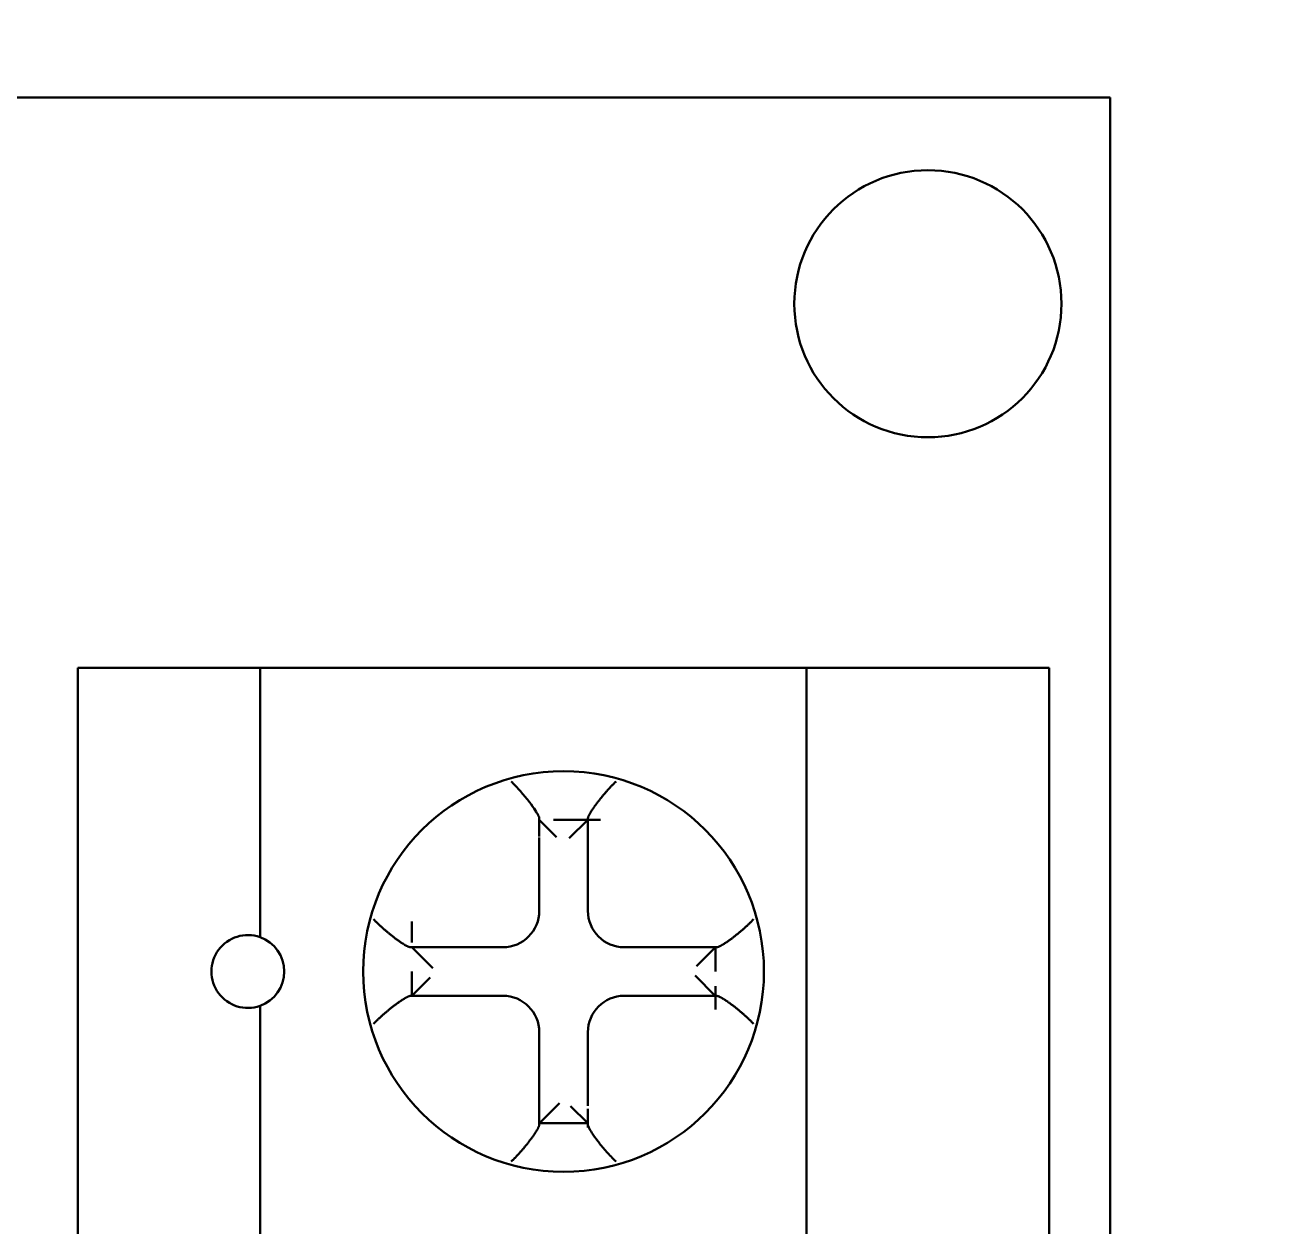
# Model space of a CAD drawing. Header units: millimetres. Extents: x 0 to 841, y 0 to 594.
# Drawn here: x 511.67 to 521.9, y 300.33 to 310.22 of the extents above; entities that cross this region are included whole.
import ezdxf

# ---------------------------------------------------------------- set-up
doc = ezdxf.new("R2010")
doc.units = ezdxf.units.MM
doc.layers.add('Hatch (ISO)', color=7, linetype='Continuous', lineweight=18)
doc.layers.add('Visible (ISO)', color=7, linetype='Continuous', lineweight=50)

msp = doc.modelspace()

# ---------------------------------------------------------------- hatches: boundary and pattern name
at = {"layer": 'Hatch (ISO)'}
h = msp.add_hatch(dxfattribs=at)
h.set_pattern_fill('ANSI31', color=256, scale=25.4, style=0)
h.set_pattern_definition([(45, (0, 0), (-2.245064, 2.245064), [])])
edge = h.paths.add_edge_path()
edge.add_ellipse((416.288, 307.621), major_axis=(-9.758, 2.186), ratio=1, start_angle=270, end_angle=282.6294)
edge.add_line((416.288, 317.621), (382.416, 317.621))
edge.add_ellipse((382.416, 312.621), major_axis=(-5, 0), ratio=1, start_angle=270, end_angle=360)
edge.add_line((377.416, 312.621), (377.416, 210.621))
edge.add_ellipse((382.416, 210.621), major_axis=(0, -5), ratio=1, start_angle=270, end_angle=360)
edge.add_line((382.416, 205.621), (416.288, 205.621))
edge.add_ellipse((416.288, 215.621), major_axis=(10, 0), ratio=1, start_angle=270, end_angle=282.6294)
edge.add_ellipse((445.416, 85.621), major_axis=(120.242, 26.942), ratio=1, start_angle=64.74122, end_angle=90, ccw=False)
edge.add_ellipse((474.544, 215.621), major_axis=(9.758, -2.186), ratio=1, start_angle=270, end_angle=282.6294)
edge.add_line((474.544, 205.621), (558.416, 205.621))
edge.add_ellipse((558.416, 210.621), major_axis=(5, 0), ratio=1, start_angle=270, end_angle=360)
edge.add_line((563.416, 210.621), (563.416, 312.621))
edge.add_ellipse((558.416, 312.621), major_axis=(0, 5), ratio=1, start_angle=270, end_angle=360)
edge.add_line((558.416, 317.621), (474.544, 317.621))
edge.add_ellipse((474.544, 307.621), major_axis=(-10, 0), ratio=1, start_angle=270, end_angle=282.6294)
edge.add_ellipse((445.416, 437.621), major_axis=(-120.242, -26.942), ratio=1, start_angle=64.74122, end_angle=90, ccw=False)
edge = h.paths.add_edge_path(flags=0)
edge.add_line((388.916, 208.621), (388.916, 210.621))
edge.add_ellipse((382.416, 210.621), major_axis=(0, 6.5), ratio=1, start_angle=270, end_angle=363.5049)
edge.add_line((382.019, 217.108), (380.416, 217.108))
edge.add_line((380.416, 217.108), (380.416, 221.814))
edge.add_spline(control_points=[(380.416, 221.814), (380.416, 222.421), (380.5, 223.145), (380.692, 224.324), (380.822, 224.956), (381.036, 226.225), (381.109, 226.863), (381.109, 228.037), (381.036, 228.675), (380.822, 229.944), (380.692, 230.576), (380.5, 231.755), (380.416, 232.479), (380.416, 233.086)], knot_values=[1.346639, 1.346639, 1.346639, 1.346639, 1.528836, 1.528836, 1.705012, 1.705012, 1.881187, 1.881187, 2.057362, 2.057362, 2.233538, 2.233538, 2.415734, 2.415734, 2.415734, 2.415734], degree=3, periodic=0)
edge.add_line((380.416, 233.086), (380.416, 241.621))
edge.add_ellipse((380.416, 244.121), major_axis=(2.5, 0), ratio=1, start_angle=270, end_angle=450)
edge.add_line((380.416, 246.621), (380.416, 276.621))
edge.add_ellipse((380.416, 279.121), major_axis=(2.5, 0), ratio=1, start_angle=270, end_angle=450)
edge.add_line((380.416, 281.621), (380.416, 306.121))
edge.add_line((380.416, 306.121), (382.489, 306.121))
edge.add_ellipse((382.416, 312.621), major_axis=(6.5, 0.073), ratio=1, start_angle=270, end_angle=359.355)
edge.add_line((388.916, 312.621), (388.916, 314.621))
edge.add_line((388.916, 314.621), (416.288, 314.621))
edge.add_ellipse((416.288, 307.621), major_axis=(7, 0), ratio=1, start_angle=77.3706, end_angle=90, ccw=False)
edge.add_ellipse((445.416, 437.621), major_axis=(123.169, -27.598), ratio=1, start_angle=270, end_angle=279.22446)
edge.add_ellipse((445.416, 311.397), major_axis=(-0.223, -7.497), ratio=1, start_angle=270, end_angle=453.4049)
edge.add_ellipse((445.416, 437.621), major_axis=(126.001, 7.497), ratio=1, start_angle=270, end_angle=279.22446)
edge.add_ellipse((474.544, 307.621), major_axis=(6.831, 1.531), ratio=1, start_angle=77.3706, end_angle=90, ccw=False)
edge.add_line((474.544, 314.621), (535.916, 314.621))
edge.add_ellipse((538.416, 314.621), major_axis=(0, -2.5), ratio=1, start_angle=270, end_angle=450)
edge.add_line((540.916, 314.621), (551.918, 314.621))
edge.add_line((551.918, 314.621), (551.918, 312.445))
edge.add_ellipse((558.416, 312.621), major_axis=(0.176, -6.498), ratio=1, start_angle=270, end_angle=359.0971)
edge.add_line((558.489, 306.121), (560.416, 306.121))
edge.add_line((560.416, 306.121), (560.416, 217.108))
edge.add_line((560.416, 217.108), (558.813, 217.108))
edge.add_ellipse((558.416, 210.621), major_axis=(-6.488, 0.397), ratio=1, start_angle=270, end_angle=361.9571)
edge.add_line((551.918, 210.796), (551.918, 208.621))
edge.add_line((551.918, 208.621), (540.916, 208.621))
edge.add_ellipse((538.416, 208.621), major_axis=(0, 2.5), ratio=1, start_angle=270, end_angle=450)
edge.add_line((535.916, 208.621), (474.544, 208.621))
edge.add_ellipse((474.544, 215.621), major_axis=(-7, 0), ratio=1, start_angle=77.3706, end_angle=90, ccw=False)
edge.add_ellipse((445.416, 85.621), major_axis=(-123.169, 27.598), ratio=1, start_angle=270, end_angle=279.22446)
edge.add_ellipse((445.416, 211.844), major_axis=(0.223, 7.497), ratio=1, start_angle=270, end_angle=453.4049)
edge.add_ellipse((445.416, 85.621), major_axis=(-126.001, -7.497), ratio=1, start_angle=270, end_angle=279.22446)
edge.add_ellipse((416.288, 215.621), major_axis=(-6.831, -1.531), ratio=1, start_angle=77.3706, end_angle=90, ccw=False)
edge.add_line((416.288, 208.621), (388.916, 208.621))
edge = h.paths.add_edge_path(flags=0)
edge.add_ellipse((557.666, 211.371), major_axis=(0, 2.172), ratio=1, start_angle=0, end_angle=360)
edge = h.paths.add_edge_path(flags=0)
edge.add_ellipse((557.666, 311.871), major_axis=(0, 2.172), ratio=1, start_angle=0, end_angle=360)
edge = h.paths.add_edge_path(flags=0)
edge.add_ellipse((383.166, 311.871), major_axis=(0, 2.172), ratio=1, start_angle=0, end_angle=360)
edge = h.paths.add_edge_path(flags=0)
edge.add_ellipse((383.166, 211.371), major_axis=(0, 2.172), ratio=1, start_angle=0, end_angle=360)
edge = h.paths.add_edge_path(flags=0)
edge.add_ellipse((445.416, 214.344), major_axis=(0, 2), ratio=1, start_angle=0, end_angle=360)
edge = h.paths.add_edge_path(flags=0)
edge.add_ellipse((445.416, 308.897), major_axis=(0, 2), ratio=1, start_angle=0, end_angle=360)

# ---------------------------------------------------------------- linework, layer by layer
at = {"layer": 'Visible (ISO)'}
for p, q in [((520.604, 309.625), (511.454, 309.625)), ((520.604, 290.225), (520.604, 309.625)), ((513.604, 304.925), (512.104, 304.925)), ((512.104, 304.925), (512.104, 294.925)), ((518.104, 304.925), (513.604, 304.925)), ((513.604, 304.925), (513.604, 302.707)), ((518.104, 304.925), (518.104, 300.125)), ((520.104, 304.925), (518.104, 304.925)), ((520.104, 304.925), (520.104, 294.925)), ((515.904, 303.69), (515.904, 303.536)), ((516.046, 303.532), (515.904, 303.675)), ((516.409, 303.675), (516.02, 303.675)), ((516.304, 303.675), (516.151, 303.522)), ((516.304, 303.529), (516.304, 303.684)), ((515.904, 302.925), (515.904, 303.529)), ((516.304, 303.529), (516.304, 302.925)), ((514.854, 302.838), (514.854, 302.665)), ((514.999, 302.625), (514.844, 302.625)), ((515.027, 302.452), (514.856, 302.623)), ((514.999, 302.625), (515.604, 302.625)), ((516.604, 302.625), (517.209, 302.625)), ((517.354, 302.625), (517.198, 302.469)), ((517.364, 302.625), (517.209, 302.625)), ((517.354, 302.625), (517.354, 302.425)), ((514.854, 302.225), (514.854, 302.425)), ((515.004, 302.375), (514.854, 302.225)), ((517.353, 302.226), (517.188, 302.391)), ((514.844, 302.225), (514.999, 302.225)), ((515.604, 302.225), (514.999, 302.225)), ((517.209, 302.225), (516.604, 302.225)), ((517.209, 302.225), (517.364, 302.225)), ((517.354, 302.303), (517.354, 302.113)), ((513.604, 302.142), (513.604, 297.707)), ((515.904, 301.32), (515.904, 301.925)), ((516.304, 301.925), (516.304, 301.32)), ((515.904, 301.165), (515.904, 301.32)), ((516.069, 301.34), (515.905, 301.175)), ((516.304, 301.175), (516.161, 301.317)), ((516.304, 301.294), (516.304, 301.141)), ((516.304, 301.175), (515.904, 301.175))]:
    msp.add_line(p, q, dxfattribs=at)
for centre, radius in [((519.104, 307.925), 1.1), ((516.104, 302.425), 1.65)]:
    msp.add_circle(centre, radius, dxfattribs=at)
for centre, start, end in [((515.604, 302.925), 270, 0), ((516.604, 302.925), 180, 270), ((513.504, 302.425), 70.5288, 289.4712), ((513.504, 302.425), 289.4712, 70.5288), ((515.604, 301.925), 0, 90), ((516.604, 301.925), 90, 180)]:
    msp.add_arc(centre, 0.3, start, end, dxfattribs=at)
for points, knots in [([(515.904, 303.684), (515.904, 303.687), (515.903, 303.691), (515.901, 303.7), (515.898, 303.705), (515.89, 303.723), (515.881, 303.737), (515.858, 303.773), (515.842, 303.796), (515.802, 303.847), (515.78, 303.874), (515.734, 303.927), (515.71, 303.953), (515.682, 303.981), (515.677, 303.986), (515.672, 303.99)], [0.000001, 0.000001, 0.000001, 0.000001, 0.00287768, 0.00287768, 0.00591078, 0.00591078, 0.01244531, 0.01244531, 0.0208303, 0.0208303, 0.02984915, 0.02984915, 0.03976854, 0.03976854, 0.04179777, 0.04179777, 0.04179777, 0.04179777]), ([(516.304, 303.684), (516.304, 303.686), (516.304, 303.687), (516.304, 303.688), (516.304, 303.689), (516.305, 303.691), (516.305, 303.692), (516.305, 303.694), (516.306, 303.695), (516.306, 303.697), (516.307, 303.698), (516.308, 303.7), (516.308, 303.702), (516.309, 303.704), (516.31, 303.705), (516.311, 303.707), (516.312, 303.709), (516.312, 303.711), (516.313, 303.713), (516.314, 303.714), (516.314, 303.715), (516.315, 303.716), (516.316, 303.717), (516.316, 303.718), (516.317, 303.719), (516.318, 303.721), (516.319, 303.723), (516.32, 303.725), (516.321, 303.728), (516.323, 303.73), (516.324, 303.732), (516.325, 303.734), (516.327, 303.736), (516.328, 303.739), (516.329, 303.741), (516.331, 303.743), (516.332, 303.746), (516.334, 303.748), (516.335, 303.751), (516.337, 303.753), (516.339, 303.755), (516.34, 303.758), (516.342, 303.76), (516.343, 303.763), (516.345, 303.765), (516.347, 303.768), (516.349, 303.77), (516.35, 303.773), (516.352, 303.775), (516.354, 303.778), (516.356, 303.78), (516.357, 303.783), (516.359, 303.786), (516.361, 303.788), (516.363, 303.791), (516.365, 303.793), (516.367, 303.796), (516.369, 303.799), (516.371, 303.801), (516.373, 303.804), (516.375, 303.807), (516.376, 303.809), (516.378, 303.812), (516.38, 303.814), (516.382, 303.817), (516.385, 303.82), (516.387, 303.822), (516.389, 303.825), (516.391, 303.828), (516.393, 303.83), (516.395, 303.833), (516.397, 303.836), (516.399, 303.838), (516.401, 303.841), (516.403, 303.844), (516.405, 303.846), (516.407, 303.849), (516.41, 303.852), (516.412, 303.854), (516.414, 303.857), (516.416, 303.86), (516.418, 303.862), (516.42, 303.865), (516.423, 303.868), (516.425, 303.87), (516.427, 303.873), (516.429, 303.876), (516.431, 303.878), (516.434, 303.881), (516.436, 303.884), (516.438, 303.886), (516.44, 303.889), (516.442, 303.891), (516.445, 303.894), (516.447, 303.897), (516.449, 303.899), (516.451, 303.902), (516.454, 303.904), (516.456, 303.907), (516.458, 303.909), (516.46, 303.912), (516.462, 303.914), (516.465, 303.917), (516.467, 303.919), (516.469, 303.922), (516.471, 303.924), (516.474, 303.927), (516.476, 303.929), (516.478, 303.931), (516.48, 303.934), (516.482, 303.936), (516.485, 303.939), (516.487, 303.941), (516.489, 303.943), (516.491, 303.946), (516.493, 303.948), (516.496, 303.95), (516.498, 303.953), (516.5, 303.955), (516.502, 303.957), (516.504, 303.959), (516.507, 303.961), (516.509, 303.964), (516.511, 303.966), (516.513, 303.968), (516.515, 303.97), (516.517, 303.972), (516.519, 303.974), (516.521, 303.976), (516.523, 303.978), (516.526, 303.98), (516.528, 303.982), (516.53, 303.984), (516.532, 303.986), (516.534, 303.988), (516.536, 303.99)], [0, 0, 0, 0, 0.022727, 0.022727, 0.022727, 0.045455, 0.045455, 0.045455, 0.068182, 0.068182, 0.068182, 0.090909, 0.090909, 0.090909, 0.113636, 0.113636, 0.113636, 0.136364, 0.136364, 0.136364, 0.147688, 0.147688, 0.147688, 0.159091, 0.159091, 0.159091, 0.181818, 0.181818, 0.181818, 0.204545, 0.204545, 0.204545, 0.227273, 0.227273, 0.227273, 0.25, 0.25, 0.25, 0.272727, 0.272727, 0.272727, 0.295455, 0.295455, 0.295455, 0.318182, 0.318182, 0.318182, 0.340909, 0.340909, 0.340909, 0.363636, 0.363636, 0.363636, 0.386364, 0.386364, 0.386364, 0.409091, 0.409091, 0.409091, 0.431818, 0.431818, 0.431818, 0.454545, 0.454545, 0.454545, 0.477273, 0.477273, 0.477273, 0.5, 0.5, 0.5, 0.522727, 0.522727, 0.522727, 0.545455, 0.545455, 0.545455, 0.568182, 0.568182, 0.568182, 0.590909, 0.590909, 0.590909, 0.613636, 0.613636, 0.613636, 0.636364, 0.636364, 0.636364, 0.659091, 0.659091, 0.659091, 0.681818, 0.681818, 0.681818, 0.704545, 0.704545, 0.704545, 0.727273, 0.727273, 0.727273, 0.75, 0.75, 0.75, 0.772727, 0.772727, 0.772727, 0.795455, 0.795455, 0.795455, 0.818182, 0.818182, 0.818182, 0.840909, 0.840909, 0.840909, 0.863636, 0.863636, 0.863636, 0.886364, 0.886364, 0.886364, 0.909091, 0.909091, 0.909091, 0.931818, 0.931818, 0.931818, 0.954545, 0.954545, 0.954545, 0.977273, 0.977273, 0.977273, 1, 1, 1, 1]), ([(514.844, 302.625), (514.843, 302.625), (514.842, 302.625), (514.841, 302.625), (514.839, 302.625), (514.838, 302.625), (514.836, 302.626), (514.835, 302.626), (514.833, 302.627), (514.832, 302.627), (514.83, 302.628), (514.829, 302.628), (514.827, 302.629), (514.825, 302.63), (514.823, 302.631), (514.821, 302.631), (514.82, 302.632), (514.818, 302.633), (514.816, 302.634), (514.814, 302.635), (514.812, 302.636), (514.81, 302.637), (514.807, 302.638), (514.805, 302.64), (514.803, 302.641), (514.802, 302.642), (514.8, 302.643), (514.799, 302.643), (514.796, 302.645), (514.793, 302.647), (514.79, 302.649), (514.788, 302.65), (514.785, 302.652), (514.783, 302.653), (514.78, 302.655), (514.778, 302.656), (514.776, 302.658), (514.773, 302.659), (514.771, 302.661), (514.768, 302.662), (514.766, 302.664), (514.763, 302.666), (514.761, 302.668), (514.758, 302.669), (514.756, 302.671), (514.753, 302.673), (514.751, 302.675), (514.748, 302.676), (514.746, 302.678), (514.743, 302.68), (514.74, 302.682), (514.738, 302.684), (514.735, 302.686), (514.733, 302.687), (514.73, 302.689), (514.727, 302.691), (514.725, 302.693), (514.722, 302.695), (514.719, 302.697), (514.717, 302.699), (514.714, 302.701), (514.711, 302.703), (514.709, 302.705), (514.706, 302.707), (514.703, 302.709), (514.701, 302.711), (514.698, 302.713), (514.695, 302.716), (514.693, 302.718), (514.69, 302.72), (514.687, 302.722), (514.685, 302.724), (514.682, 302.726), (514.679, 302.728), (514.677, 302.73), (514.674, 302.732), (514.672, 302.734), (514.67, 302.735), (514.668, 302.737), (514.665, 302.74), (514.662, 302.743), (514.658, 302.745), (514.656, 302.748), (514.653, 302.75), (514.65, 302.752), (514.648, 302.754), (514.645, 302.756), (514.642, 302.759), (514.64, 302.761), (514.637, 302.763), (514.635, 302.765), (514.632, 302.768), (514.63, 302.77), (514.627, 302.772), (514.624, 302.774), (514.622, 302.776), (514.619, 302.779), (514.617, 302.781), (514.614, 302.783), (514.612, 302.785), (514.609, 302.788), (514.607, 302.79), (514.604, 302.792), (514.602, 302.794), (514.6, 302.796), (514.597, 302.799), (514.595, 302.801), (514.592, 302.803), (514.59, 302.805), (514.588, 302.808), (514.585, 302.81), (514.583, 302.812), (514.581, 302.814), (514.578, 302.816), (514.576, 302.819), (514.574, 302.821), (514.572, 302.823), (514.569, 302.825), (514.567, 302.827), (514.565, 302.829), (514.563, 302.831), (514.561, 302.834), (514.559, 302.836), (514.556, 302.838), (514.554, 302.84), (514.552, 302.842), (514.55, 302.844), (514.548, 302.846), (514.546, 302.848), (514.544, 302.85), (514.542, 302.852), (514.54, 302.854), (514.539, 302.856)], [0, 0, 0, 0, 0.022727, 0.022727, 0.022727, 0.045455, 0.045455, 0.045455, 0.068182, 0.068182, 0.068182, 0.090909, 0.090909, 0.090909, 0.113636, 0.113636, 0.113636, 0.136364, 0.136364, 0.136364, 0.159091, 0.159091, 0.159091, 0.181818, 0.181818, 0.181818, 0.197847, 0.197847, 0.197847, 0.227273, 0.227273, 0.227273, 0.25, 0.25, 0.25, 0.272727, 0.272727, 0.272727, 0.295455, 0.295455, 0.295455, 0.318182, 0.318182, 0.318182, 0.340909, 0.340909, 0.340909, 0.363636, 0.363636, 0.363636, 0.386364, 0.386364, 0.386364, 0.409091, 0.409091, 0.409091, 0.431818, 0.431818, 0.431818, 0.454545, 0.454545, 0.454545, 0.477273, 0.477273, 0.477273, 0.5, 0.5, 0.5, 0.522727, 0.522727, 0.522727, 0.545455, 0.545455, 0.545455, 0.568182, 0.568182, 0.568182, 0.584169, 0.584169, 0.584169, 0.613636, 0.613636, 0.613636, 0.636364, 0.636364, 0.636364, 0.659091, 0.659091, 0.659091, 0.681818, 0.681818, 0.681818, 0.704545, 0.704545, 0.704545, 0.727273, 0.727273, 0.727273, 0.75, 0.75, 0.75, 0.772727, 0.772727, 0.772727, 0.795455, 0.795455, 0.795455, 0.818182, 0.818182, 0.818182, 0.840909, 0.840909, 0.840909, 0.863636, 0.863636, 0.863636, 0.886364, 0.886364, 0.886364, 0.909091, 0.909091, 0.909091, 0.931818, 0.931818, 0.931818, 0.954545, 0.954545, 0.954545, 0.977273, 0.977273, 0.977273, 1, 1, 1, 1]), ([(517.364, 302.625), (517.365, 302.625), (517.366, 302.625), (517.367, 302.625), (517.369, 302.625), (517.37, 302.625), (517.371, 302.626), (517.373, 302.626), (517.374, 302.627), (517.376, 302.627), (517.378, 302.628), (517.379, 302.628), (517.381, 302.629), (517.383, 302.63), (517.385, 302.631), (517.387, 302.631), (517.388, 302.632), (517.39, 302.633), (517.392, 302.634), (517.394, 302.635), (517.396, 302.636), (517.398, 302.637), (517.4, 302.638), (517.403, 302.64), (517.405, 302.641), (517.407, 302.642), (517.409, 302.643), (517.411, 302.645), (517.413, 302.646), (517.416, 302.647), (517.418, 302.649), (517.42, 302.65), (517.423, 302.652), (517.425, 302.653), (517.427, 302.655), (517.43, 302.656), (517.432, 302.658), (517.435, 302.659), (517.437, 302.661), (517.44, 302.662), (517.442, 302.664), (517.445, 302.666), (517.447, 302.668), (517.45, 302.669), (517.452, 302.671), (517.455, 302.673), (517.457, 302.675), (517.46, 302.676), (517.462, 302.678), (517.465, 302.68), (517.467, 302.682), (517.47, 302.684), (517.473, 302.686), (517.475, 302.687), (517.478, 302.689), (517.481, 302.691), (517.483, 302.693), (517.486, 302.695), (517.488, 302.697), (517.491, 302.699), (517.494, 302.701), (517.496, 302.703), (517.499, 302.705), (517.502, 302.707), (517.504, 302.709), (517.507, 302.711), (517.51, 302.713), (517.512, 302.716), (517.515, 302.718), (517.518, 302.72), (517.52, 302.722), (517.523, 302.724), (517.526, 302.726), (517.528, 302.728), (517.531, 302.73), (517.534, 302.732), (517.536, 302.735), (517.539, 302.737), (517.542, 302.739), (517.544, 302.741), (517.547, 302.743), (517.55, 302.745), (517.552, 302.748), (517.555, 302.75), (517.558, 302.752), (517.56, 302.754), (517.563, 302.756), (517.565, 302.759), (517.568, 302.761), (517.57, 302.762), (517.572, 302.764), (517.575, 302.767), (517.578, 302.769), (517.581, 302.772), (517.583, 302.774), (517.586, 302.776), (517.589, 302.779), (517.591, 302.781), (517.594, 302.783), (517.596, 302.785), (517.599, 302.788), (517.601, 302.79), (517.603, 302.792), (517.606, 302.794), (517.608, 302.796), (517.611, 302.799), (517.613, 302.801), (517.616, 302.803), (517.618, 302.805), (517.62, 302.808), (517.623, 302.81), (517.625, 302.812), (517.627, 302.814), (517.63, 302.816), (517.632, 302.819), (517.634, 302.821), (517.636, 302.823), (517.639, 302.825), (517.641, 302.827), (517.643, 302.829), (517.645, 302.831), (517.647, 302.834), (517.649, 302.836), (517.651, 302.838), (517.653, 302.84), (517.656, 302.842), (517.658, 302.844), (517.66, 302.846), (517.662, 302.848), (517.664, 302.85), (517.665, 302.852), (517.667, 302.854), (517.669, 302.856)], [0, 0, 0, 0, 0.0227273, 0.0227273, 0.0227273, 0.0454545, 0.0454545, 0.0454545, 0.0681818, 0.0681818, 0.0681818, 0.0909091, 0.0909091, 0.0909091, 0.1136364, 0.1136364, 0.1136364, 0.1363636, 0.1363636, 0.1363636, 0.1590909, 0.1590909, 0.1590909, 0.1818182, 0.1818182, 0.1818182, 0.2045455, 0.2045455, 0.2045455, 0.2272727, 0.2272727, 0.2272727, 0.25, 0.25, 0.25, 0.2727273, 0.2727273, 0.2727273, 0.2954545, 0.2954545, 0.2954545, 0.3181818, 0.3181818, 0.3181818, 0.3409091, 0.3409091, 0.3409091, 0.3636364, 0.3636364, 0.3636364, 0.3863636, 0.3863636, 0.3863636, 0.4090909, 0.4090909, 0.4090909, 0.4318182, 0.4318182, 0.4318182, 0.4545455, 0.4545455, 0.4545455, 0.4772727, 0.4772727, 0.4772727, 0.5, 0.5, 0.5, 0.5227273, 0.5227273, 0.5227273, 0.5454545, 0.5454545, 0.5454545, 0.5681818, 0.5681818, 0.5681818, 0.5909091, 0.5909091, 0.5909091, 0.6136364, 0.6136364, 0.6136364, 0.6363636, 0.6363636, 0.6363636, 0.6590909, 0.6590909, 0.6590909, 0.6782749, 0.6782749, 0.6782749, 0.7045455, 0.7045455, 0.7045455, 0.7272727, 0.7272727, 0.7272727, 0.75, 0.75, 0.75, 0.7727273, 0.7727273, 0.7727273, 0.7954545, 0.7954545, 0.7954545, 0.8181818, 0.8181818, 0.8181818, 0.8409091, 0.8409091, 0.8409091, 0.8636364, 0.8636364, 0.8636364, 0.8863636, 0.8863636, 0.8863636, 0.9090909, 0.9090909, 0.9090909, 0.9318182, 0.9318182, 0.9318182, 0.9545455, 0.9545455, 0.9545455, 0.9772727, 0.9772727, 0.9772727, 1, 1, 1, 1]), ([(514.844, 302.225), (514.843, 302.225), (514.842, 302.225), (514.841, 302.224), (514.839, 302.224), (514.838, 302.224), (514.836, 302.223), (514.835, 302.223), (514.833, 302.223), (514.832, 302.222), (514.83, 302.222), (514.829, 302.221), (514.827, 302.22), (514.825, 302.22), (514.823, 302.219), (514.821, 302.218), (514.82, 302.217), (514.818, 302.216), (514.816, 302.215), (514.814, 302.214), (514.812, 302.213), (514.81, 302.212), (514.807, 302.211), (514.805, 302.21), (514.803, 302.209), (514.801, 302.207), (514.799, 302.206), (514.797, 302.205), (514.794, 302.203), (514.792, 302.202), (514.79, 302.201), (514.788, 302.199), (514.785, 302.198), (514.783, 302.196), (514.78, 302.195), (514.778, 302.193), (514.776, 302.192), (514.773, 302.19), (514.771, 302.188), (514.768, 302.187), (514.766, 302.185), (514.763, 302.183), (514.761, 302.182), (514.758, 302.18), (514.756, 302.178), (514.753, 302.177), (514.751, 302.175), (514.748, 302.173), (514.746, 302.171), (514.743, 302.169), (514.74, 302.167), (514.738, 302.166), (514.735, 302.164), (514.733, 302.162), (514.73, 302.16), (514.727, 302.158), (514.725, 302.156), (514.722, 302.154), (514.719, 302.152), (514.717, 302.15), (514.714, 302.148), (514.711, 302.146), (514.709, 302.144), (514.706, 302.142), (514.703, 302.14), (514.701, 302.138), (514.698, 302.136), (514.695, 302.134), (514.693, 302.132), (514.69, 302.13), (514.687, 302.128), (514.685, 302.125), (514.682, 302.123), (514.679, 302.121), (514.677, 302.119), (514.674, 302.117), (514.671, 302.115), (514.669, 302.113), (514.666, 302.11), (514.663, 302.108), (514.661, 302.106), (514.658, 302.104), (514.656, 302.102), (514.653, 302.099), (514.65, 302.097), (514.648, 302.095), (514.645, 302.093), (514.642, 302.091), (514.64, 302.089), (514.638, 302.087), (514.636, 302.085), (514.633, 302.082), (514.63, 302.08), (514.627, 302.077), (514.624, 302.075), (514.622, 302.073), (514.619, 302.071), (514.617, 302.068), (514.614, 302.066), (514.612, 302.064), (514.609, 302.062), (514.607, 302.059), (514.604, 302.057), (514.602, 302.055), (514.6, 302.053), (514.597, 302.051), (514.595, 302.048), (514.592, 302.046), (514.59, 302.044), (514.588, 302.042), (514.585, 302.04), (514.583, 302.037), (514.581, 302.035), (514.578, 302.033), (514.576, 302.031), (514.574, 302.029), (514.572, 302.026), (514.569, 302.024), (514.567, 302.022), (514.565, 302.02), (514.563, 302.018), (514.561, 302.016), (514.559, 302.014), (514.556, 302.011), (514.554, 302.009), (514.552, 302.007), (514.55, 302.005), (514.548, 302.003), (514.546, 302.001), (514.544, 301.999), (514.542, 301.997), (514.54, 301.995), (514.539, 301.993)], [0, 0, 0, 0, 0.0227273, 0.0227273, 0.0227273, 0.0454545, 0.0454545, 0.0454545, 0.0681818, 0.0681818, 0.0681818, 0.0909091, 0.0909091, 0.0909091, 0.1136364, 0.1136364, 0.1136364, 0.1363636, 0.1363636, 0.1363636, 0.1590909, 0.1590909, 0.1590909, 0.1818182, 0.1818182, 0.1818182, 0.2045455, 0.2045455, 0.2045455, 0.2272727, 0.2272727, 0.2272727, 0.25, 0.25, 0.25, 0.2727273, 0.2727273, 0.2727273, 0.2954545, 0.2954545, 0.2954545, 0.3181818, 0.3181818, 0.3181818, 0.3409091, 0.3409091, 0.3409091, 0.3636364, 0.3636364, 0.3636364, 0.3863636, 0.3863636, 0.3863636, 0.4090909, 0.4090909, 0.4090909, 0.4318182, 0.4318182, 0.4318182, 0.4545455, 0.4545455, 0.4545455, 0.4772727, 0.4772727, 0.4772727, 0.5, 0.5, 0.5, 0.5227273, 0.5227273, 0.5227273, 0.5454545, 0.5454545, 0.5454545, 0.5681818, 0.5681818, 0.5681818, 0.5909091, 0.5909091, 0.5909091, 0.6136364, 0.6136364, 0.6136364, 0.6363636, 0.6363636, 0.6363636, 0.6590909, 0.6590909, 0.6590909, 0.6782749, 0.6782749, 0.6782749, 0.7045455, 0.7045455, 0.7045455, 0.7272727, 0.7272727, 0.7272727, 0.75, 0.75, 0.75, 0.7727273, 0.7727273, 0.7727273, 0.7954545, 0.7954545, 0.7954545, 0.8181818, 0.8181818, 0.8181818, 0.8409091, 0.8409091, 0.8409091, 0.8636364, 0.8636364, 0.8636364, 0.8863636, 0.8863636, 0.8863636, 0.9090909, 0.9090909, 0.9090909, 0.9318182, 0.9318182, 0.9318182, 0.9545455, 0.9545455, 0.9545455, 0.9772727, 0.9772727, 0.9772727, 1, 1, 1, 1]), ([(517.364, 302.225), (517.365, 302.225), (517.366, 302.225), (517.367, 302.224), (517.369, 302.224), (517.37, 302.224), (517.371, 302.223), (517.373, 302.223), (517.374, 302.223), (517.376, 302.222), (517.378, 302.222), (517.379, 302.221), (517.381, 302.22), (517.383, 302.22), (517.385, 302.219), (517.387, 302.218), (517.388, 302.217), (517.39, 302.216), (517.392, 302.215), (517.394, 302.214), (517.396, 302.213), (517.398, 302.212), (517.4, 302.211), (517.403, 302.21), (517.405, 302.209), (517.406, 302.208), (517.408, 302.207), (517.409, 302.206), (517.412, 302.204), (517.415, 302.202), (517.418, 302.201), (517.42, 302.199), (517.423, 302.198), (517.425, 302.196), (517.427, 302.195), (517.43, 302.193), (517.432, 302.192), (517.435, 302.19), (517.437, 302.188), (517.44, 302.187), (517.442, 302.185), (517.445, 302.183), (517.447, 302.182), (517.45, 302.18), (517.452, 302.178), (517.455, 302.177), (517.457, 302.175), (517.46, 302.173), (517.462, 302.171), (517.465, 302.169), (517.467, 302.167), (517.47, 302.166), (517.473, 302.164), (517.475, 302.162), (517.478, 302.16), (517.481, 302.158), (517.483, 302.156), (517.486, 302.154), (517.488, 302.152), (517.491, 302.15), (517.494, 302.148), (517.496, 302.146), (517.499, 302.144), (517.502, 302.142), (517.504, 302.14), (517.507, 302.138), (517.51, 302.136), (517.512, 302.134), (517.515, 302.132), (517.518, 302.13), (517.52, 302.128), (517.523, 302.125), (517.526, 302.123), (517.528, 302.121), (517.531, 302.119), (517.534, 302.117), (517.536, 302.115), (517.538, 302.114), (517.539, 302.112), (517.543, 302.109), (517.546, 302.107), (517.55, 302.104), (517.552, 302.102), (517.555, 302.099), (517.558, 302.097), (517.56, 302.095), (517.563, 302.093), (517.565, 302.091), (517.568, 302.088), (517.571, 302.086), (517.573, 302.084), (517.576, 302.082), (517.578, 302.08), (517.581, 302.077), (517.583, 302.075), (517.586, 302.073), (517.589, 302.071), (517.591, 302.068), (517.594, 302.066), (517.596, 302.064), (517.599, 302.062), (517.601, 302.059), (517.603, 302.057), (517.606, 302.055), (517.608, 302.053), (517.611, 302.051), (517.613, 302.048), (517.616, 302.046), (517.618, 302.044), (517.62, 302.042), (517.623, 302.04), (517.625, 302.037), (517.627, 302.035), (517.63, 302.033), (517.632, 302.031), (517.634, 302.029), (517.636, 302.026), (517.639, 302.024), (517.641, 302.022), (517.643, 302.02), (517.645, 302.018), (517.647, 302.016), (517.649, 302.014), (517.651, 302.011), (517.653, 302.009), (517.656, 302.007), (517.658, 302.005), (517.66, 302.003), (517.662, 302.001), (517.664, 301.999), (517.665, 301.997), (517.667, 301.995), (517.669, 301.993)], [0, 0, 0, 0, 0.022727, 0.022727, 0.022727, 0.045455, 0.045455, 0.045455, 0.068182, 0.068182, 0.068182, 0.090909, 0.090909, 0.090909, 0.113636, 0.113636, 0.113636, 0.136364, 0.136364, 0.136364, 0.159091, 0.159091, 0.159091, 0.181818, 0.181818, 0.181818, 0.197847, 0.197847, 0.197847, 0.227273, 0.227273, 0.227273, 0.25, 0.25, 0.25, 0.272727, 0.272727, 0.272727, 0.295455, 0.295455, 0.295455, 0.318182, 0.318182, 0.318182, 0.340909, 0.340909, 0.340909, 0.363636, 0.363636, 0.363636, 0.386364, 0.386364, 0.386364, 0.409091, 0.409091, 0.409091, 0.431818, 0.431818, 0.431818, 0.454545, 0.454545, 0.454545, 0.477273, 0.477273, 0.477273, 0.5, 0.5, 0.5, 0.522727, 0.522727, 0.522727, 0.545455, 0.545455, 0.545455, 0.568182, 0.568182, 0.568182, 0.584169, 0.584169, 0.584169, 0.613636, 0.613636, 0.613636, 0.636364, 0.636364, 0.636364, 0.659091, 0.659091, 0.659091, 0.681818, 0.681818, 0.681818, 0.704545, 0.704545, 0.704545, 0.727273, 0.727273, 0.727273, 0.75, 0.75, 0.75, 0.772727, 0.772727, 0.772727, 0.795455, 0.795455, 0.795455, 0.818182, 0.818182, 0.818182, 0.840909, 0.840909, 0.840909, 0.863636, 0.863636, 0.863636, 0.886364, 0.886364, 0.886364, 0.909091, 0.909091, 0.909091, 0.931818, 0.931818, 0.931818, 0.954545, 0.954545, 0.954545, 0.977273, 0.977273, 0.977273, 1, 1, 1, 1]), ([(515.904, 301.165), (515.904, 301.164), (515.904, 301.163), (515.904, 301.161), (515.903, 301.16), (515.903, 301.159), (515.903, 301.157), (515.902, 301.156), (515.902, 301.154), (515.901, 301.152), (515.901, 301.151), (515.9, 301.149), (515.9, 301.147), (515.899, 301.146), (515.898, 301.144), (515.897, 301.142), (515.896, 301.14), (515.895, 301.138), (515.894, 301.136), (515.894, 301.135), (515.893, 301.134), (515.893, 301.133), (515.892, 301.132), (515.892, 301.131), (515.891, 301.13), (515.89, 301.128), (515.889, 301.126), (515.888, 301.124), (515.887, 301.122), (515.885, 301.12), (515.884, 301.117), (515.883, 301.115), (515.881, 301.113), (515.88, 301.111), (515.878, 301.108), (515.877, 301.106), (515.876, 301.104), (515.874, 301.101), (515.873, 301.099), (515.871, 301.096), (515.869, 301.094), (515.868, 301.092), (515.866, 301.089), (515.864, 301.087), (515.863, 301.084), (515.861, 301.082), (515.859, 301.079), (515.858, 301.077), (515.856, 301.074), (515.854, 301.071), (515.852, 301.069), (515.85, 301.066), (515.849, 301.064), (515.847, 301.061), (515.845, 301.059), (515.843, 301.056), (515.841, 301.053), (515.839, 301.051), (515.837, 301.048), (515.835, 301.045), (515.833, 301.043), (515.831, 301.04), (515.829, 301.037), (515.827, 301.035), (515.825, 301.032), (515.823, 301.03), (515.821, 301.027), (515.819, 301.024), (515.817, 301.022), (515.815, 301.019), (515.813, 301.016), (515.811, 301.014), (515.809, 301.011), (515.807, 301.008), (515.805, 301.005), (515.803, 301.003), (515.8, 301), (515.798, 300.997), (515.796, 300.995), (515.794, 300.992), (515.792, 300.989), (515.79, 300.987), (515.787, 300.984), (515.785, 300.982), (515.783, 300.979), (515.781, 300.976), (515.779, 300.974), (515.777, 300.971), (515.774, 300.968), (515.772, 300.966), (515.77, 300.963), (515.768, 300.961), (515.765, 300.958), (515.763, 300.955), (515.761, 300.953), (515.759, 300.95), (515.757, 300.948), (515.754, 300.945), (515.752, 300.943), (515.75, 300.94), (515.748, 300.938), (515.745, 300.935), (515.743, 300.933), (515.741, 300.93), (515.739, 300.928), (515.737, 300.925), (515.734, 300.923), (515.732, 300.92), (515.73, 300.918), (515.728, 300.915), (515.725, 300.913), (515.723, 300.911), (515.721, 300.908), (515.719, 300.906), (515.717, 300.904), (515.714, 300.901), (515.712, 300.899), (515.71, 300.897), (515.708, 300.895), (515.706, 300.892), (515.704, 300.89), (515.701, 300.888), (515.699, 300.886), (515.697, 300.884), (515.695, 300.881), (515.693, 300.879), (515.691, 300.877), (515.689, 300.875), (515.687, 300.873), (515.684, 300.871), (515.682, 300.869), (515.68, 300.867), (515.678, 300.865), (515.676, 300.863), (515.674, 300.861), (515.672, 300.859)], [0, 0, 0, 0, 0.022727, 0.022727, 0.022727, 0.045455, 0.045455, 0.045455, 0.068182, 0.068182, 0.068182, 0.090909, 0.090909, 0.090909, 0.113636, 0.113636, 0.113636, 0.136364, 0.136364, 0.136364, 0.147688, 0.147688, 0.147688, 0.159091, 0.159091, 0.159091, 0.181818, 0.181818, 0.181818, 0.204545, 0.204545, 0.204545, 0.227273, 0.227273, 0.227273, 0.25, 0.25, 0.25, 0.272727, 0.272727, 0.272727, 0.295455, 0.295455, 0.295455, 0.318182, 0.318182, 0.318182, 0.340909, 0.340909, 0.340909, 0.363636, 0.363636, 0.363636, 0.386364, 0.386364, 0.386364, 0.409091, 0.409091, 0.409091, 0.431818, 0.431818, 0.431818, 0.454545, 0.454545, 0.454545, 0.477273, 0.477273, 0.477273, 0.5, 0.5, 0.5, 0.522727, 0.522727, 0.522727, 0.545455, 0.545455, 0.545455, 0.568182, 0.568182, 0.568182, 0.590909, 0.590909, 0.590909, 0.613636, 0.613636, 0.613636, 0.636364, 0.636364, 0.636364, 0.659091, 0.659091, 0.659091, 0.681818, 0.681818, 0.681818, 0.704545, 0.704545, 0.704545, 0.727273, 0.727273, 0.727273, 0.75, 0.75, 0.75, 0.772727, 0.772727, 0.772727, 0.795455, 0.795455, 0.795455, 0.818182, 0.818182, 0.818182, 0.840909, 0.840909, 0.840909, 0.863636, 0.863636, 0.863636, 0.886364, 0.886364, 0.886364, 0.909091, 0.909091, 0.909091, 0.931818, 0.931818, 0.931818, 0.954545, 0.954545, 0.954545, 0.977273, 0.977273, 0.977273, 1, 1, 1, 1]), ([(516.304, 301.165), (516.304, 301.162), (516.305, 301.158), (516.307, 301.15), (516.309, 301.145), (516.318, 301.127), (516.327, 301.112), (516.35, 301.076), (516.366, 301.053), (516.406, 301.002), (516.427, 300.975), (516.474, 300.922), (516.498, 300.896), (516.526, 300.868), (516.531, 300.864), (516.536, 300.859)], [0.000001, 0.000001, 0.000001, 0.000001, 0.00287768, 0.00287768, 0.00591078, 0.00591078, 0.01244531, 0.01244531, 0.0208303, 0.0208303, 0.02984915, 0.02984915, 0.03976854, 0.03976854, 0.04179777, 0.04179777, 0.04179777, 0.04179777])]:
    msp.add_open_spline(points, degree=3, knots=knots, dxfattribs=at)

doc.saveas('drawing.dxf')
